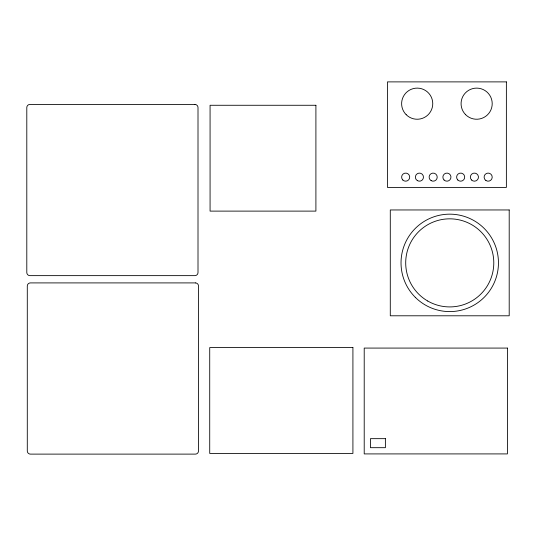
<?xml version="1.0" encoding="UTF-8"?>
<svg xmlns="http://www.w3.org/2000/svg" width="536" height="536" viewBox="0 0 536 536"><rect width="100%" height="100%" fill="white"/><g stroke="black" fill="none" stroke-linecap="round" stroke-linejoin="round"><path stroke-width="0.8" d="M506.373 81.887L387.461 81.887L387.461 187.412L506.373 187.412L506.373 81.887M194.896 104.433L29.916 104.433A3.116 3.116 0 0 0 26.8 107.542L26.8 272.523A3.116 3.116 0 0 0 29.916 275.638L194.896 275.638A3.116 3.116 0 0 0 198.005 272.523L198.005 107.542A3.116 3.116 0 0 0 194.896 104.433M315.905 105.27L210.072 105.27L210.072 211.11L315.905 211.11L315.905 105.27M509.2 209.958L390.288 209.958L390.288 315.791L509.2 315.791L509.2 209.958M195.385 282.908L30.405 282.908A3.116 3.116 0 0 0 27.289 286.023L27.289 451.004A3.116 3.116 0 0 0 30.405 454.113L195.385 454.113A3.116 3.116 0 0 0 198.494 451.004L198.494 286.023A3.116 3.116 0 0 0 195.385 282.908M352.916 347.589L209.723 347.589L209.723 453.429L352.916 453.429L352.916 347.589M507.404 348.078L364.212 348.078L364.212 453.912L507.404 453.912L507.404 348.078M385.384 438.662L370.436 438.662L370.436 447.687L385.384 447.687L385.384 438.662M406.181 114.684A15.564 15.564 0 0 0 432.224 107.703A15.564 15.564 0 0 0 413.162 88.641A15.564 15.564 0 0 0 406.181 114.684M465.637 114.684A15.564 15.564 0 0 0 491.68 107.703A15.564 15.564 0 0 0 472.618 88.641A15.564 15.564 0 0 0 465.637 114.684M444.056 180.002A4.047 4.047 0 0 0 450.823 178.186A4.047 4.047 0 0 0 445.872 173.229A4.047 4.047 0 0 0 444.056 180.002M457.804 180.002A4.047 4.047 0 0 0 464.571 178.186A4.047 4.047 0 0 0 459.62 173.229A4.047 4.047 0 0 0 457.804 180.002M471.553 180.002A4.047 4.047 0 0 0 478.32 178.186A4.047 4.047 0 0 0 473.368 173.229A4.047 4.047 0 0 0 471.553 180.002M485.904 180.498A4.047 4.047 0 0 0 492.202 177.416A4.047 4.047 0 0 0 486.38 173.503A4.047 4.047 0 0 0 485.904 180.498M431.145 180.645A4.047 4.047 0 0 0 437.215 177.141A4.047 4.047 0 0 0 431.145 173.637A4.047 4.047 0 0 0 431.145 180.645M417.397 180.645A4.047 4.047 0 0 0 423.467 177.141A4.047 4.047 0 0 0 417.397 173.637A4.047 4.047 0 0 0 417.397 180.645M402.811 180.002A4.047 4.047 0 0 0 409.578 178.186A4.047 4.047 0 0 0 404.626 173.229A4.047 4.047 0 0 0 402.811 180.002M415.3 297.326A48.716 48.716 0 0 0 496.798 275.484A48.716 48.716 0 0 0 437.135 215.82A48.716 48.716 0 0 0 415.3 297.326M427.721 301.018A44.046 44.046 0 0 0 493.79 262.875A44.046 44.046 0 0 0 427.721 224.731A44.046 44.046 0 0 0 427.721 301.018"/></g></svg>
